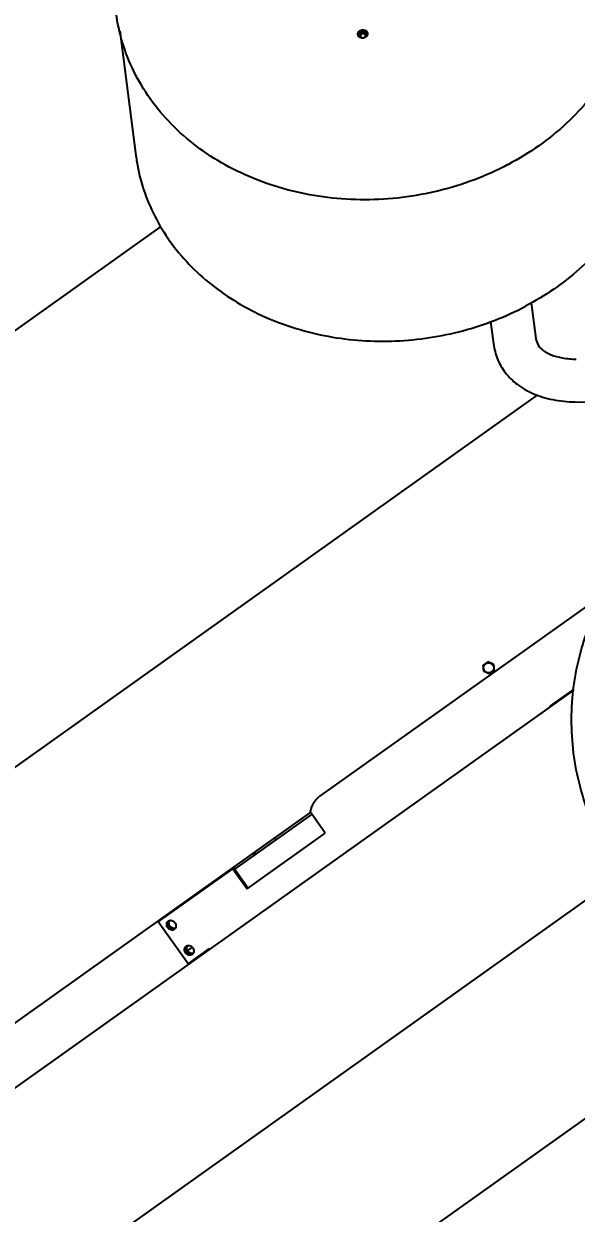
# Model space of a CAD drawing. Header units: feet. Extents: x 2321988 to 2329858, y 6722724 to 6730499.
# Drawn here: x 2326120.826 to 2326122.588, y 6726915.127 to 6726918.921 of the extents above; entities that cross this region are included whole.
import ezdxf

# ---------------------------------------------------------------- set-up
doc = ezdxf.new("R2010")
doc.units = ezdxf.units.FT
doc.header["$MEASUREMENT"] = 0
doc.header["$PDSIZE"] = 5
doc.layers.add('BESS Dimensions', color=3, linetype='Continuous')
doc.layers.add('C-BESS-EQUIPMENT', color=255, linetype='Continuous')
doc.styles.add('TG_DIMS', font='arial.ttf')
doc.dimstyles.new('TG-PROPOSED-ANNO', dxfattribs={"dimtxt": 0.1, "dimasz": 0.1, "dimexe": 0.05, "dimexo": 0.05, "dimgap": 0.02, "dimtad": 0, "dimtih": 1, "dimtoh": 1, "dimdsep": 46, "dimtxsty": 'TG_DIMS', "dimcen": 0, "dimclrd": 256, "dimclre": 256, "dimclrt": 256, "dimaunit": 1, "dimadec": 6, "dimazin": 2, "dimtfac": 1, "dimtofl": 0, "dimtmove": 1, "dimatfit": 3, "dimfxl": 1, "dimtolj": 1, "dimtzin": 0, "dimarcsym": 0})

# ---------------------------------------------------------------- blocks, each defined once
blk = doc.blocks.new('Midpoint Site Plan$0$141KV BREAKER')
at = {"linetype": 'Continuous'}
for p, q in [((14.275, 27.685), (14.275, -18.918)), ((6.31, 22.608), (6.31, -2.559)), ((-9.34, 21.988), (-9.34, -13.482)), ((4.278, 21.988), (4.278, -13.482)), ((27.893, 19.359), (27.893, -10.915)), ((4.307, 4.621), (6.275, 4.621)), ((4.307, 4.621), (4.307, 3.619)), ((6.275, 4.621), (6.275, 1.114)), ((4.731, 4.125), (4.731, 4.342)), ((4.307, 3.866), (4.278, 3.866)), ((4.307, 3.812), (4.278, 3.812)), ((6.31, 3.866), (6.275, 3.866)), ((6.31, 3.812), (6.275, 3.812)), ((6.285, 3.812), (6.285, 3.623)), ((4.278, 3.619), (4.307, 3.619)), ((6.275, 3.623), (6.285, 3.623)), ((6.31, 3.499), (6.275, 3.499)), ((6.31, 3.413), (6.275, 3.413)), ((6.31, 3.101), (6.275, 3.101)), ((6.31, 2.964), (6.275, 2.964)), ((5.331, 1.114), (5.331, -2.559)), ((6.275, 1.114), (5.331, 1.114)), ((6.275, 1.061), (5.331, 1.061)), ((6.214, 1.061), (6.214, -2.559)), ((6.275, 1.061), (6.275, 1.114)), ((6.31, 0.146), (6.214, 0.146)), ((6.31, 0.06), (6.214, 0.06)), ((6.31, -0.878), (6.214, -0.878)), ((5.331, -2.559), (6.315, -2.559)), ((6.604, -16.655), (6.604, -3.184)), ((6.871, -11.096), (6.86, -11.096)), ((7.067, -11.21), (6.871, -11.096)), ((7.067, -11.21), (7.056, -11.21)), ((7.067, -11.437), (7.067, -11.21)), ((6.871, -11.551), (6.86, -11.551)), ((6.871, -11.551), (7.067, -11.437)), ((7.067, -11.437), (7.056, -11.437)), ((34.911, -13.984), (30.669, -11.711)), ((4.307, -12.375), (4.278, -12.415)), ((4.307, -12.429), (4.278, -12.469)), ((4.307, -13.507), (4.307, -12.375)), ((17.611, -19.077), (16.856, -18.673)), ((13.229, -19.928), (10.498, -23.572)), ((17.296, -20.765), (16.083, -20.115))]:
    blk.add_line(p, q, dxfattribs=at)
for points, start_tangent, end_tangent in [([(4.504, 4.287), (4.519, 4.351), (4.562, 4.405), (4.626, 4.441), (4.701, 4.454), (4.776, 4.441), (4.84, 4.405), (4.883, 4.351), (4.898, 4.287)], (0, 1), (0, -1)), ([(4.507, 4.259), (4.504, 4.287)], (-0.195697, 0.980664), (0, 1)), ([(4.507, 4.261), (4.519, 4.297), (4.562, 4.351)], (0.195697, 0.980664), (0.762443, 0.647056)), ([(4.562, 4.169), (4.519, 4.223), (4.507, 4.259)], (-0.762443, 0.647056), (-0.195697, 0.980664)), ([(4.508, 4.264), (4.514, 4.285), (4.517, 4.292)], (0.213696, 0.9769), (0.405268, 0.914198)), ([(4.516, 4.235), (4.542, 4.277)], (0.387557, 0.921846), (0.650359, 0.759627)), ([(4.517, 4.292), (4.542, 4.331)], (0.405268, 0.914198), (0.650359, 0.759627)), ([(4.542, 4.331), (4.585, 4.368), (4.64, 4.392), (4.701, 4.4), (4.762, 4.392), (4.817, 4.368), (4.86, 4.331)], (0.650359, 0.759627), (0.650359, -0.759627)), ([(4.542, 4.277), (4.585, 4.314), (4.64, 4.338), (4.701, 4.346), (4.762, 4.338), (4.817, 4.314), (4.86, 4.277)], (0.650359, 0.759627), (0.650359, -0.759627)), ([(4.562, 4.351), (4.626, 4.387), (4.701, 4.4), (4.776, 4.387), (4.84, 4.351)], (0.762443, 0.647056), (0.762443, -0.647056)), ([(4.84, 4.169), (4.776, 4.133), (4.701, 4.12), (4.626, 4.133), (4.562, 4.169)], (-0.762443, -0.647056), (-0.762443, 0.647056)), ([(4.84, 4.351), (4.883, 4.297), (4.895, 4.261)], (0.762443, -0.647056), (0.195697, -0.980664)), ([(4.895, 4.259), (4.883, 4.223), (4.84, 4.169)], (-0.195697, -0.980664), (-0.762443, -0.647056)), ([(4.86, 4.331), (4.885, 4.292)], (0.650359, -0.759627), (0.405268, -0.914198)), ([(4.86, 4.277), (4.886, 4.235)], (0.650359, -0.759627), (0.387557, -0.921846)), ([(4.885, 4.292), (4.888, 4.285), (4.894, 4.264)], (0.405268, -0.914198), (0.213696, -0.9769)), ([(4.898, 4.287), (4.895, 4.259)], (0, -1), (-0.195697, -0.980664)), ([(5.685, 4.287), (5.7, 4.351), (5.743, 4.405), (5.806, 4.441), (5.882, 4.454), (5.957, 4.441), (6.021, 4.405), (6.064, 4.351), (6.079, 4.287)], (0, 1), (0, -1)), ([(5.688, 4.259), (5.685, 4.287)], (-0.195697, 0.980664), (0, 1)), ([(5.688, 4.261), (5.7, 4.297), (5.743, 4.351)], (0.195697, 0.980664), (0.762443, 0.647056)), ([(5.688, 4.264), (5.695, 4.285), (5.698, 4.292)], (0.213696, 0.9769), (0.405268, 0.914198)), ([(5.743, 4.169), (5.7, 4.223), (5.688, 4.259)], (-0.762443, 0.647056), (-0.195697, 0.980664)), ([(5.696, 4.235), (5.723, 4.277)], (0.387557, 0.921846), (0.650359, 0.759627)), ([(5.698, 4.292), (5.723, 4.331)], (0.405268, 0.914198), (0.650359, 0.759627)), ([(5.723, 4.331), (5.766, 4.368), (5.821, 4.392), (5.882, 4.4), (5.943, 4.392), (5.997, 4.368), (6.041, 4.331)], (0.650359, 0.759627), (0.650359, -0.759627)), ([(5.723, 4.277), (5.766, 4.314), (5.821, 4.338), (5.882, 4.346), (5.943, 4.338), (5.997, 4.314), (6.041, 4.277)], (0.650359, 0.759627), (0.650359, -0.759627)), ([(5.743, 4.351), (5.806, 4.387), (5.882, 4.4), (5.957, 4.387), (6.021, 4.351)], (0.762443, 0.647056), (0.762443, -0.647056)), ([(6.021, 4.169), (5.957, 4.133), (5.882, 4.12), (5.806, 4.133), (5.743, 4.169)], (-0.762443, -0.647056), (-0.762443, 0.647056)), ([(6.021, 4.351), (6.064, 4.297), (6.076, 4.261)], (0.762443, -0.647056), (0.195697, -0.980664)), ([(6.076, 4.259), (6.064, 4.223), (6.021, 4.169)], (-0.195697, -0.980664), (-0.762443, -0.647056)), ([(6.041, 4.331), (6.069, 4.285), (6.075, 4.264)], (0.650359, -0.759627), (0.213696, -0.9769)), ([(6.041, 4.277), (6.067, 4.235)], (0.650359, -0.759627), (0.387557, -0.921846)), ([(6.079, 4.287), (6.076, 4.259)], (0, -1), (-0.195697, -0.980664)), ([(6.315, -2.559), (6.425, -2.689), (6.519, -2.84), (6.582, -3.007), (6.604, -3.184)], (0.693922, -0.72005), (0, -1)), ([(-2.531, -10.867), (-1.229, -10.95), (0.051, -11.196), (1.287, -11.601), (2.458, -12.159), (3.543, -12.859), (4.524, -13.69), (5.384, -14.638), (6.11, -15.686), (6.687, -16.817), (7.106, -18.011), (7.361, -19.247), (7.446, -20.505)], (1, 0), (0, -1)), ([(30.669, -11.711), (30.456, -11.601), (29.44, -11.196), (28.364, -10.95), (27.247, -10.867), (26.108, -10.95), (24.967, -11.196), (23.842, -11.601), (22.754, -12.159), (21.72, -12.859), (20.759, -13.69), (19.887, -14.638), (19.119, -15.686), (18.467, -16.817), (17.944, -18.011), (17.558, -19.247), (17.315, -20.505)], (-0.881404, 0.472363), (-0.132788, -0.991144)), ([(6.664, -11.437), (6.664, -11.431), (6.664, -11.424), (6.664, -11.418), (6.664, -11.412), (6.663, -11.405), (6.663, -11.399), (6.663, -11.393), (6.663, -11.387), (6.663, -11.381), (6.663, -11.375), (6.663, -11.369), (6.663, -11.363), (6.663, -11.357), (6.663, -11.351), (6.663, -11.345), (6.663, -11.339), (6.663, -11.333), (6.663, -11.326), (6.663, -11.32), (6.663, -11.314), (6.663, -11.308), (6.663, -11.302), (6.663, -11.296), (6.663, -11.29), (6.663, -11.284), (6.663, -11.278), (6.663, -11.272), (6.663, -11.266), (6.663, -11.26), (6.663, -11.254), (6.663, -11.248), (6.663, -11.242), (6.664, -11.235), (6.664, -11.229), (6.664, -11.223), (6.664, -11.216), (6.664, -11.21)], (-0.025152, 0.999684), (0.025152, 0.999684)), ([(6.664, -11.21), (6.67, -11.207), (6.675, -11.203), (6.68, -11.2), (6.686, -11.197), (6.691, -11.194), (6.696, -11.191), (6.701, -11.188), (6.706, -11.185), (6.712, -11.182), (6.717, -11.179), (6.722, -11.176), (6.727, -11.173), (6.732, -11.17), (6.737, -11.167), (6.742, -11.164), (6.748, -11.161), (6.753, -11.158), (6.758, -11.155), (6.763, -11.152), (6.768, -11.149), (6.774, -11.146), (6.779, -11.143), (6.784, -11.139), (6.789, -11.136), (6.795, -11.133), (6.8, -11.13), (6.805, -11.127), (6.81, -11.124), (6.816, -11.121), (6.821, -11.118), (6.827, -11.115), (6.832, -11.112), (6.837, -11.109), (6.843, -11.106), (6.849, -11.103), (6.854, -11.1), (6.86, -11.096)], (0.858641, 0.512578), (0.87134, 0.49068)), ([(6.859, -11.518), (6.852, -11.518), (6.845, -11.518), (6.839, -11.517), (6.832, -11.516), (6.826, -11.515), (6.819, -11.514), (6.813, -11.513), (6.806, -11.511), (6.8, -11.509), (6.794, -11.507), (6.787, -11.505), (6.781, -11.502), (6.775, -11.499), (6.769, -11.496), (6.763, -11.493), (6.758, -11.49), (6.752, -11.486), (6.747, -11.483), (6.741, -11.479), (6.736, -11.475), (6.731, -11.47), (6.726, -11.466), (6.721, -11.461), (6.717, -11.456), (6.712, -11.452), (6.708, -11.446), (6.704, -11.441), (6.7, -11.436), (6.696, -11.43), (6.693, -11.425), (6.689, -11.419), (6.686, -11.413), (6.683, -11.407), (6.681, -11.401), (6.678, -11.395), (6.676, -11.389), (6.674, -11.382), (6.672, -11.376), (6.67, -11.37), (6.669, -11.363), (6.667, -11.357), (6.666, -11.35), (6.665, -11.343), (6.665, -11.337), (6.665, -11.33), (6.664, -11.323), (6.665, -11.317), (6.665, -11.31), (6.665, -11.304), (6.666, -11.297), (6.667, -11.29), (6.669, -11.284), (6.67, -11.277), (6.672, -11.271), (6.674, -11.265), (6.676, -11.258), (6.678, -11.252), (6.681, -11.246), (6.683, -11.24), (6.686, -11.234), (6.689, -11.228), (6.693, -11.222), (6.696, -11.217), (6.7, -11.211), (6.704, -11.206), (6.708, -11.201), (6.712, -11.195), (6.717, -11.191), (6.721, -11.186), (6.726, -11.181), (6.731, -11.177), (6.736, -11.172), (6.741, -11.168), (6.747, -11.164), (6.752, -11.161), (6.758, -11.157), (6.763, -11.154), (6.769, -11.15), (6.775, -11.148), (6.781, -11.145), (6.787, -11.142), (6.794, -11.14), (6.8, -11.138), (6.806, -11.136), (6.813, -11.134), (6.819, -11.133), (6.826, -11.131), (6.832, -11.13), (6.839, -11.13), (6.845, -11.129), (6.852, -11.129), (6.859, -11.129)], (-1, 0), (1, 0)), ([(6.859, -11.129), (6.865, -11.129), (6.872, -11.129), (6.878, -11.13), (6.885, -11.13), (6.892, -11.131), (6.898, -11.133), (6.904, -11.134), (6.911, -11.136), (6.917, -11.138), (6.924, -11.14), (6.93, -11.142), (6.936, -11.145), (6.942, -11.148), (6.948, -11.15), (6.954, -11.154), (6.959, -11.157), (6.965, -11.161), (6.97, -11.164), (6.976, -11.168), (6.981, -11.172), (6.986, -11.177), (6.991, -11.181), (6.996, -11.186), (7, -11.191), (7.005, -11.195), (7.009, -11.201), (7.013, -11.206), (7.017, -11.211), (7.021, -11.217), (7.024, -11.222), (7.028, -11.228), (7.031, -11.234), (7.034, -11.24), (7.037, -11.246), (7.039, -11.252), (7.041, -11.258), (7.044, -11.265), (7.045, -11.271), (7.047, -11.277), (7.049, -11.284), (7.05, -11.29), (7.051, -11.297), (7.052, -11.304), (7.052, -11.31), (7.052, -11.317), (7.053, -11.323), (7.052, -11.33), (7.052, -11.337), (7.052, -11.343), (7.051, -11.35), (7.05, -11.357), (7.049, -11.363), (7.047, -11.37), (7.045, -11.376), (7.044, -11.382), (7.041, -11.389), (7.039, -11.395), (7.037, -11.401), (7.034, -11.407), (7.031, -11.413), (7.028, -11.419), (7.024, -11.425), (7.021, -11.43), (7.017, -11.436), (7.013, -11.441), (7.009, -11.446), (7.005, -11.452), (7, -11.456), (6.996, -11.461), (6.991, -11.466), (6.986, -11.47), (6.981, -11.475), (6.976, -11.479), (6.97, -11.483), (6.965, -11.486), (6.959, -11.49), (6.954, -11.493), (6.948, -11.496), (6.942, -11.499), (6.936, -11.502), (6.93, -11.505), (6.924, -11.507), (6.917, -11.509), (6.911, -11.511), (6.904, -11.513), (6.898, -11.514), (6.892, -11.515), (6.885, -11.516), (6.878, -11.517), (6.872, -11.518), (6.865, -11.518), (6.859, -11.518)], (1, 0), (-1, 0)), ([(6.86, -11.096), (6.866, -11.1), (6.871, -11.103), (6.876, -11.106), (6.882, -11.109), (6.887, -11.112), (6.892, -11.115), (6.897, -11.118), (6.902, -11.121), (6.908, -11.124), (6.913, -11.127), (6.918, -11.13), (6.923, -11.133), (6.928, -11.136), (6.933, -11.139), (6.939, -11.143), (6.944, -11.146), (6.949, -11.149), (6.954, -11.152), (6.959, -11.155), (6.964, -11.158), (6.97, -11.161), (6.975, -11.164), (6.98, -11.167), (6.985, -11.17), (6.991, -11.173), (6.996, -11.176), (7.001, -11.179), (7.007, -11.182), (7.012, -11.185), (7.017, -11.188), (7.023, -11.191), (7.028, -11.194), (7.034, -11.197), (7.039, -11.2), (7.045, -11.203), (7.05, -11.207), (7.056, -11.21)], (0.858641, -0.512578), (0.87134, -0.49068)), ([(7.056, -11.21), (7.056, -11.216), (7.056, -11.223), (7.056, -11.229), (7.056, -11.235), (7.055, -11.242), (7.055, -11.248), (7.055, -11.254), (7.055, -11.26), (7.055, -11.266), (7.055, -11.272), (7.055, -11.278), (7.055, -11.284), (7.055, -11.29), (7.055, -11.296), (7.055, -11.302), (7.055, -11.308), (7.055, -11.314), (7.055, -11.32), (7.055, -11.326), (7.055, -11.333), (7.055, -11.339), (7.055, -11.345), (7.055, -11.351), (7.055, -11.357), (7.055, -11.363), (7.055, -11.369), (7.055, -11.375), (7.055, -11.381), (7.055, -11.387), (7.055, -11.393), (7.055, -11.399), (7.055, -11.405), (7.056, -11.412), (7.056, -11.418), (7.056, -11.424), (7.056, -11.431), (7.056, -11.437)], (-0.025152, -0.999684), (0.025152, -0.999684)), ([(6.86, -11.551), (6.854, -11.547), (6.849, -11.544), (6.843, -11.541), (6.837, -11.538), (6.832, -11.535), (6.827, -11.532), (6.821, -11.529), (6.816, -11.526), (6.81, -11.523), (6.805, -11.52), (6.8, -11.517), (6.795, -11.514), (6.789, -11.51), (6.784, -11.507), (6.779, -11.504), (6.774, -11.501), (6.768, -11.498), (6.763, -11.495), (6.758, -11.492), (6.753, -11.489), (6.748, -11.486), (6.742, -11.483), (6.737, -11.48), (6.732, -11.477), (6.727, -11.474), (6.722, -11.471), (6.717, -11.468), (6.712, -11.465), (6.706, -11.462), (6.701, -11.459), (6.696, -11.456), (6.691, -11.453), (6.686, -11.45), (6.68, -11.447), (6.675, -11.444), (6.67, -11.44), (6.664, -11.437)], (-0.87134, 0.49068), (-0.858641, 0.512578)), ([(7.056, -11.437), (7.05, -11.44), (7.045, -11.444), (7.039, -11.447), (7.034, -11.45), (7.028, -11.453), (7.023, -11.456), (7.017, -11.459), (7.012, -11.462), (7.007, -11.465), (7.001, -11.468), (6.996, -11.471), (6.991, -11.474), (6.985, -11.477), (6.98, -11.48), (6.975, -11.483), (6.97, -11.486), (6.964, -11.489), (6.959, -11.492), (6.954, -11.495), (6.949, -11.498), (6.944, -11.501), (6.939, -11.504), (6.933, -11.507), (6.928, -11.51), (6.923, -11.514), (6.918, -11.517), (6.913, -11.52), (6.908, -11.523), (6.902, -11.526), (6.897, -11.529), (6.892, -11.532), (6.887, -11.535), (6.882, -11.538), (6.876, -11.541), (6.871, -11.544), (6.866, -11.547), (6.86, -11.551)], (-0.87134, -0.49068), (-0.858641, -0.512578)), ([(22.121, -23.104), (22.395, -21.724), (22.84, -20.372), (23.447, -19.076), (24.205, -17.862), (25.098, -16.755), (26.106, -15.777), (27.211, -14.949), (28.39, -14.287), (29.617, -13.805), (30.869, -13.512), (32.12, -13.415), (33.345, -13.515), (34.517, -13.81), (35.529, -14.248)], (0.132788, 0.991144), (0.883861, -0.46775)), ([(16.856, -18.673), (16.287, -18.458), (15.69, -18.401), (15.068, -18.51), (14.43, -18.799), (13.803, -19.28), (13.229, -19.928)], (-0.881412, 0.472347), (-0.599667, -0.80025)), ([(16.083, -20.115), (15.818, -20.037), (15.544, -20.076), (15.231, -20.228), (14.891, -20.504), (14.538, -20.909)], (-0.881412, 0.472347), (-0.599667, -0.80025)), ([(21.243, -29.299), (20.517, -28.851), (19.671, -28.151), (18.933, -27.32), (18.315, -26.372), (17.827, -25.324), (17.479, -24.193), (17.276, -22.999), (17.221, -21.763), (17.315, -20.505)], (-0.881404, 0.472363), (0.132788, 0.991144)), ([(29.278, -21.419), (29.314, -21.364), (29.362, -21.324)], (0.41781, 0.908534), (0.860269, 0.509841)), ([(29.41, -21.362), (29.395, -21.356), (29.357, -21.356), (29.32, -21.375), (29.292, -21.408)], (-0.880794, 0.473499), (-0.491781, -0.870719)), ([(29.373, -21.338), (29.336, -21.352), (29.304, -21.379)], (-0.982248, -0.187587), (-0.665587, -0.746321)), ([(29.362, -21.324), (29.418, -21.302), (29.474, -21.302), (29.484, -21.305)], (0.860269, 0.509841), (0.962567, -0.271043)), ([(29.482, -21.455), (29.481, -21.415), (29.467, -21.379), (29.442, -21.352), (29.41, -21.338), (29.373, -21.338)], (0.132788, 0.991144), (-0.982248, -0.187587)), ([(29.449, -21.449), (29.446, -21.408), (29.427, -21.375), (29.41, -21.362)], (0.132788, 0.991144), (-0.880794, 0.473499)), ([(29.484, -21.305), (29.511, -21.316)], (0.962567, -0.271043), (0.8817, -0.471811)), ([(29.485, -21.305), (29.514, -21.339), (29.535, -21.393)], (0.770711, -0.637185), (0.188879, -0.982)), ([(29.511, -21.316), (29.524, -21.324), (29.562, -21.364), (29.583, -21.419)], (0.8817, -0.471811), (0.188879, -0.982)), ([(29.535, -21.393), (29.537, -21.455)], (0.188879, -0.982), (-0.132788, -0.991144)), ([(29.261, -21.537), (29.26, -21.48)], (-0.161036, 0.986949), (0.132788, 0.991144)), ([(29.26, -21.48), (29.268, -21.446)], (0.132788, 0.991144), (0.294487, 0.955655)), ([(29.312, -21.631), (29.283, -21.596), (29.262, -21.542), (29.261, -21.537)], (-0.770711, 0.637185), (-0.161036, 0.986949)), ([(29.269, -21.455), (29.27, -21.496)], (-0.132788, -0.991144), (0.188879, -0.982)), ([(29.268, -21.446), (29.278, -21.419)], (0.294487, 0.955655), (0.41781, 0.908534)), ([(29.27, -21.496), (29.284, -21.532)], (0.188879, -0.982), (0.526726, -0.850035)), ([(29.279, -21.479), (29.278, -21.455)], (-0.164277, 0.986414), (0.080636, 0.996744)), ([(29.292, -21.408), (29.278, -21.449)], (-0.491781, -0.870719), (-0.132788, -0.991144)), ([(29.278, -21.455), (29.278, -21.449)], (0.080636, 0.996744), (0.132788, 0.991144)), ([(29.281, -21.49), (29.279, -21.479)], (-0.286067, 0.95821), (-0.164277, 0.986414)), ([(29.317, -21.536), (29.3, -21.523), (29.281, -21.49)], (-0.880794, 0.473499), (-0.286067, 0.95821)), ([(29.284, -21.532), (29.308, -21.558), (29.341, -21.572), (29.378, -21.572), (29.415, -21.558), (29.447, -21.532), (29.47, -21.496), (29.482, -21.455)], (0.526726, -0.850035), (0.132788, 0.991144)), ([(29.334, -21.645), (29.32, -21.637), (29.312, -21.631)], (-0.8817, 0.471811), (-0.770711, 0.637185)), ([(29.449, -21.449), (29.435, -21.49), (29.407, -21.523), (29.37, -21.542), (29.332, -21.542), (29.317, -21.536)], (-0.132788, -0.991144), (-0.880794, 0.473499)), ([(29.379, -21.633), (29.323, -21.633)], (-0.982248, -0.187587), (-0.980067, 0.198666)), ([(29.584, -21.48), (29.566, -21.542), (29.531, -21.596), (29.482, -21.637), (29.427, -21.658), (29.37, -21.658), (29.334, -21.645)], (-0.132788, -0.991144), (-0.8817, 0.471811)), ([(29.537, -21.455), (29.519, -21.517), (29.483, -21.571), (29.435, -21.611), (29.379, -21.633)], (-0.132788, -0.991144), (-0.982248, -0.187587)), ([(29.583, -21.419), (29.584, -21.48)], (0.188879, -0.982), (-0.132788, -0.991144)), ([(26.026, -31.929), (25.025, -31.265), (24.143, -30.436), (23.396, -29.457), (22.8, -28.349), (22.368, -27.134), (22.108, -25.837), (22.025, -24.484), (22.119, -23.121)], (-0.877255, 0.480024), (0.13125, 0.991349)), ([(22.119, -23.121), (22.121, -23.104)], (0.13125, 0.991349), (0.132788, 0.991144))]:
    blk.add_spline(points, degree=3, dxfattribs=dict(at, start_tangent=start_tangent, end_tangent=end_tangent))
blk = doc.blocks.new('*D109')
at = {"layer": 'BESS Dimensions', "lineweight": -2, "transparency": 16777216}
for p, q in [((2326125.1693, 6727002.8662), (2326110.2842, 6727023.7584)), ((2326105.0412, 6727013.8836), (2326040.7778, 6726968.0974)), ((2325956.6732, 6726908.1749), (2326020.9365, 6726953.961)), ((2325960.5127, 6726885.5523), (2325945.6276, 6726906.4444))]:
    blk.add_line(p, q, dxfattribs=at)
at = {"layer": 'BESS Dimensions', "transparency": 16777216}
for points in [[(2326104.0741, 6727015.241), (2326106.0083, 6727012.5262), (2326113.1855, 6727019.6862)], [(2325955.7061, 6726909.5323), (2325957.6403, 6726906.8175), (2325948.5289, 6726902.3723)]]:
    blk.add_solid(points, dxfattribs=at)
at = {"layer": 'Defpoints', "color": 0, "transparency": 16777216}
for p in [(2326128.0706, 6726998.7941), (2325948.5289, 6726902.3723), (2325963.414, 6726881.4801)]:
    blk.add_point(p, dxfattribs=at)
at = {"layer": 'BESS Dimensions', "transparency": 16777216, "insert": (2326030.8572, 6726961.0292), "char_height": 10, "attachment_point": 5, "style": 'TG_DIMS'}
blk.add_mtext("\\A1;202.17'", dxfattribs=at)

msp = doc.modelspace()

# ---------------------------------------------------------------- linework, layer by layer
at = {"layer": 'C-BESS-EQUIPMENT'}
msp.add_lwpolyline([(2325996.5737, 6726826.3218), (2326168.0101, 6726948.4662)], dxfattribs=at)

# ---------------------------------------------------------------- block references
at = {"layer": 'C-BESS-EQUIPMENT', "xscale": 0.08333333333333331, "yscale": 0.08333333333333331, "zscale": 0.08333333333333331, "rotation": 125.4687976106775}
msp.add_blockref('Midpoint Site Plan$0$141KV BREAKER', (2326121.8721, 6726915.8536), dxfattribs=at)

# ---------------------------------------------------------------- dimensions: what is measured, and where the dimension line sits
at = {"layer": 'BESS Dimensions'}
dim = msp.add_aligned_dim(p1=(2326128.0706, 6726998.7941), p2=(2325963.414, 6726881.4801), distance=-25.6525, dimstyle='TG-PROPOSED-ANNO', override={"dimscale": 50, "dimpost": "'"}, dxfattribs=at)
dim.commit()
dim.dimension.update_dxf_attribs({"geometry": '*D109', "text_midpoint": (2326030.8572, 6726961.0292)})

doc.saveas('drawing.dxf')
